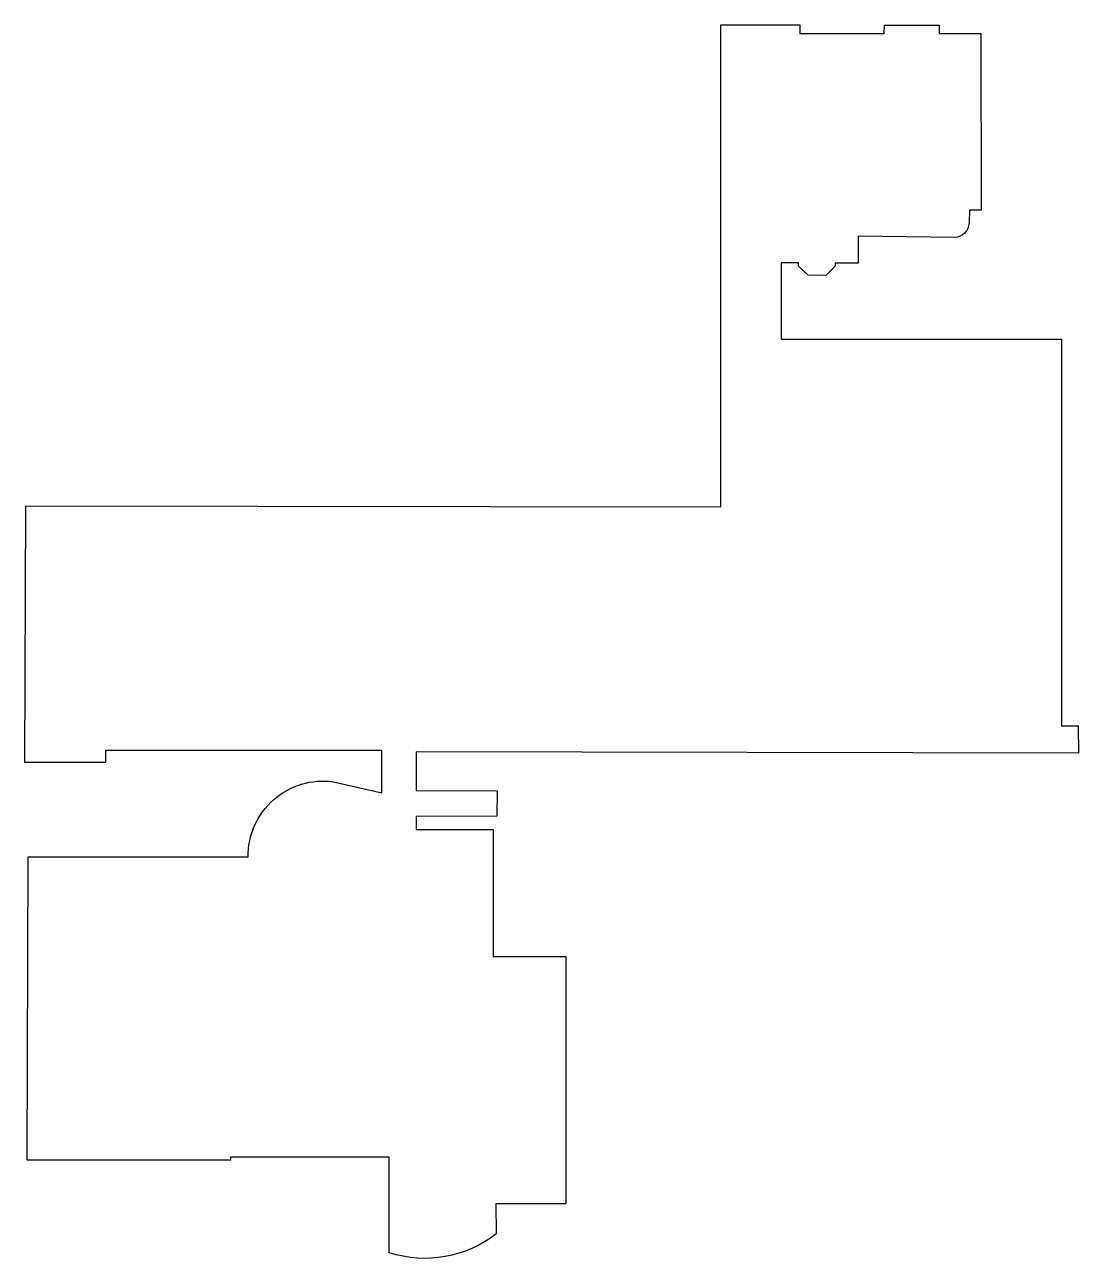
# Model space of a CAD drawing. Header units: millimetres. Extents: x 30 to 125, y 7 to 120.
import ezdxf

# ---------------------------------------------------------------- set-up
doc = ezdxf.new("R2010")
doc.units = ezdxf.units.MM
doc.layers.add('Contour', color=7, linetype='Continuous')

msp = doc.modelspace()

# ---------------------------------------------------------------- linework, layer by layer
at = {"layer": 'Contour'}
msp.add_lwpolyline([(29.66, 75.76), (92.95, 75.67), (92.95, 119.57), (100.13, 119.56), (100.13, 118.77), (107.8, 118.76), (107.82, 119.54), (112.8, 119.54), (112.8, 118.76), (114.47, 118.76), (116.6, 118.76), (116.63, 102.68), (115.56, 102.7), (115.53, 101.53, -0.390912), (114.2, 100.2), (105.45, 100.31), (105.43, 97.87), (103.35, 97.87), (103.35, 97.58), (102.48, 96.75), (100.88, 96.78), (100.01, 97.6), (100.01, 97.89), (98.42, 97.89), (98.44, 90.93), (123.95, 90.93), (123.95, 55.76), (125.45, 55.76), (125.48, 53.25), (65.19, 53.39), (65.19, 49.85), (72.57, 49.84), (72.56, 47.53), (65.19, 47.5), (65.19, 46.31), (72.22, 46.31), (72.22, 34.76), (78.84, 34.76), (78.84, 12.23), (72.45, 12.23), (72.49, 9.5, -0.248327), (62.75, 7.78), (62.75, 16.47), (48.31, 16.47), (48.31, 16.2), (29.78, 16.2), (29.88, 43.82), (49.9, 43.82, -0.45684), (57.67, 50.66), (62.07, 49.65), (62.07, 53.49), (36.92, 53.49), (36.92, 52.4), (29.57, 52.4), (29.66, 75.76)], format="xyb", dxfattribs=at)

doc.saveas('drawing.dxf')
